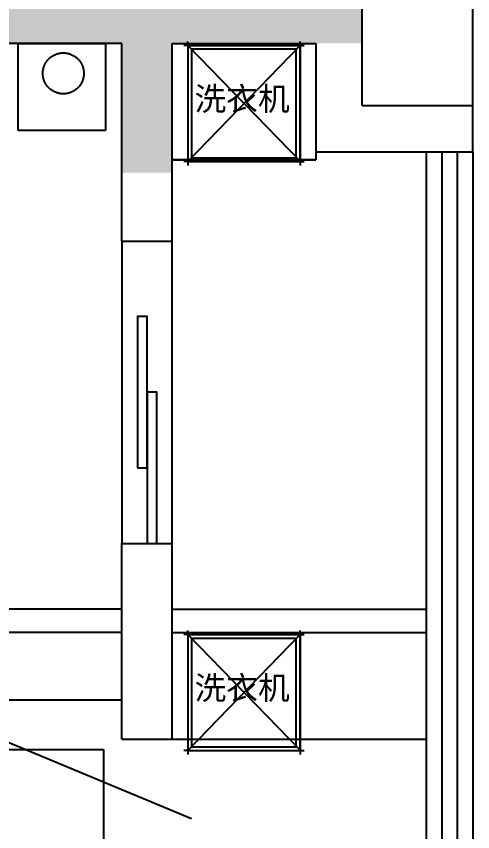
# Model space of a CAD drawing. Header units: inches. Extents: x 1174834 to 1369688, y -175882 to -108740.
# Drawn here: x 1353500 to 1355855, y -168585 to -164377 of the extents above; entities that cross this region are included whole.
import ezdxf

# ---------------------------------------------------------------- set-up
doc = ezdxf.new("R2010")
doc.units = ezdxf.units.IN
doc.header["$LTSCALE"] = 500
doc.header["$MEASUREMENT"] = 0
doc.linetypes.add('ACAD_ISO03W100', pattern=[30, 12, -18])
doc.linetypes.add('DASH', pattern=[0.35, 0.25, -0.1])
for name, color, linetype in [('0-原始窗户', 2, 'Continuous'), ('A-01-原始墙体', 7, 'Continuous'), ('FF-FURN', 51, 'Continuous'), ('家具', 2, 'Continuous'), ('特细线', 251, 'Continuous')]:
    doc.layers.add(name, color=color, linetype=linetype)

# ---------------------------------------------------------------- blocks, each defined once
blk = doc.blocks.new('A$C48916692')
at = {"layer": 'FF-FURN', "color": 250}
for p, q in [((11183.6, 7449), (11183.6, 4199)), ((11183.6, 4199), (8317.5, 4199))]:
    blk.add_line(p, q, dxfattribs=at)
blk = doc.blocks.new('A$C0EE83289')
at = {"color": 147, "linetype": 'ACAD_ISO03W100', "ltscale": 5}
blk.add_line((1616.4, 672.3), (3232.8, 0), dxfattribs=at)
blk = doc.blocks.new('t ryrtyrtyyy')
for p, q in [((4178065.5, -873288.8), (4178065.5, -872708.8)), ((4178065.5, -872708.8), (4178665.2, -872708.8)), ((4178665.2, -873288.8), (4178665.2, -872708.8)), ((4178065.5, -873288.8), (4178665.2, -873288.8))]:
    blk.add_line(p, q)
at = {"layer": '0-原始窗户', "color": 251, "ltscale": 10}
for p, q in [((4178065.5, -873288.8), (4178665.2, -872707.5)), ((4178665.2, -873288.8), (4178065.5, -872708.8))]:
    blk.add_line(p, q, dxfattribs=at)
blk.add_lwpolyline([(4178645.2, -873268.8), (4178645.2, -872728.8), (4178085.5, -872728.8), (4178085.5, -873268.8)], close=True, dxfattribs=at)
at = {"layer": '家具'}
for p, q in [((4178065.5, -872708.8), (4178045.5, -872708.8)), ((4178065.5, -872708.8), (4178065.5, -872688.8)), ((4178665.2, -872708.8), (4178665.2, -872688.8)), ((4178665.2, -872708.8), (4178685.2, -872708.8)), ((4178065.5, -873288.8), (4178045.5, -873288.8)), ((4178065.5, -873288.8), (4178065.5, -873308.8)), ((4178665.2, -873288.8), (4178665.2, -873308.8)), ((4178665.2, -873288.8), (4178685.2, -873288.8))]:
    blk.add_line(p, q, dxfattribs=at)
blk.add_lwpolyline([(4178665.2, -873288.8), (4178665.2, -872708.8), (4178065.5, -872708.8), (4178065.5, -873288.8)], close=True, dxfattribs=at)
at = {"color": 3, "insert": (4178281.2, -872763.1), "char_height": 120, "width": 662, "attachment_point": 3, "rotation": 90}
blk.add_mtext('{\\fSimHei|b0|i0|c134|p49;洗衣机}', dxfattribs=at)

msp = doc.modelspace()

# ---------------------------------------------------------------- hatches: boundary and pattern name
at = {"layer": '特细线'}
h = msp.add_hatch(color=256, dxfattribs=at)
h.dxf.hatch_style = 1
h.paths.add_polyline_path([(1355285.1, -163757.4), (1355045.1, -163757.4), (1355045.1, -164257.4), (1354045.1, -164257.4), (1353285.1, -164257.4), (1353285.1, -164517.4), (1354045.1, -164517.4), (1354045.1, -165184.4), (1354305.1, -165184.4), (1354305.1, -164517.4), (1355285.1, -164517.4)])

# ---------------------------------------------------------------- linework, layer by layer
at = {"color": 3, "linetype": 'DASH', "ltscale": 150}
msp.add_line((1354305.1, -165117.4), (1355045.1, -165117.4), dxfattribs=at)
at = {"color": 3}
for p, q in [((1354305.1, -167437.4), (1355615.1, -167437.4)), ((1354305.1, -167557.4), (1355615.1, -167557.4)), ((1354045.1, -167907.4), (1350655.1, -167907.4)), ((1354305.1, -168107.4), (1355615.1, -168107.4))]:
    msp.add_line(p, q, dxfattribs=at)
at = {"color": 3, "linetype": 'DASH', "ltscale": 150}
for points in [[(1353960.1, -164517.4), (1353960.1, -164967.4), (1353510.1, -164967.4), (1353510.1, -164517.4)], [(1355045.1, -165117.4), (1354305.1, -165117.4), (1354305.1, -164517.4), (1355045.1, -164517.4)]]:
    msp.add_lwpolyline(points, close=True, dxfattribs=at)
at = {"color": 147, "linetype": 'ACAD_ISO03W100', "ltscale": 3}
msp.add_circle((1353743, -164671.9), 105.8, dxfattribs=at)
at = {"layer": 'A-01-原始墙体', "color": 4}
for p, q in [((1355285.1, -164837.4), (1355285.1, -163757.4)), ((1355855.1, -165077.4), (1355855.1, -163757.4)), ((1354045.1, -164517.4), (1353285.1, -164517.4)), ((1354045.1, -165537.4), (1354045.1, -164517.4)), ((1354305.1, -165537.4), (1354305.1, -164517.4)), ((1354305.1, -164517.4), (1355045.1, -164517.4)), ((1355045.1, -164517.4), (1355045.1, -165077.4)), ((1355285.1, -164837.4), (1355855.1, -164837.4)), ((1355045.1, -165077.4), (1355855.1, -165077.4)), ((1354045.1, -165537.4), (1354305.1, -165537.4)), ((1354045.1, -167097.4), (1354305.1, -167097.4)), ((1354045.1, -168107.4), (1354045.1, -167097.4)), ((1354305.1, -168107.4), (1354305.1, -167097.4)), ((1354045.1, -167437.4), (1350775.1, -167437.4)), ((1354045.1, -167557.4), (1350655.1, -167557.4)), ((1354045.1, -168107.4), (1354305.1, -168107.4))]:
    msp.add_line(p, q, dxfattribs=at)
at = {"layer": '特细线'}
for p, q in [((1355615.1, -165077.4), (1355615.1, -170514.2)), ((1355695.1, -165077.4), (1355695.1, -170514.2)), ((1355775.1, -165077.4), (1355775.1, -170514.2)), ((1355855.1, -165077.4), (1355855.1, -170514.2)), ((1354045.1, -165537.4), (1354045.1, -167097.4)), ((1354305.1, -167097.4), (1354305.1, -165537.4))]:
    msp.add_line(p, q, dxfattribs=at)
for points in [[(1354125.1, -166707.4), (1354175.1, -166707.4), (1354175.1, -165927.4), (1354125.1, -165927.4)], [(1354175.1, -167097.4), (1354225.1, -167097.4), (1354225.1, -166317.4), (1354175.1, -166317.4)]]:
    msp.add_lwpolyline(points, close=True, dxfattribs=at)

# ---------------------------------------------------------------- block references
at = {"color": 85, "true_color": 0x58ba48, "rotation": 270}
for p in [(2227674, 4013537.9), (2227674, 4010497.9)]:
    msp.add_blockref('t ryrtyrtyyy', p, dxfattribs=at)
at = {"color": 147, "xscale": 1.300000000046566, "yscale": 1.300000000046566, "zscale": 1.300000000046566}
msp.add_blockref('A$C0EE83289', (1350200.9, -168516.6), dxfattribs=at)
at = {"color": 3, "rotation": 90.00000000000001}
msp.add_blockref('A$C48916692', (1358149.2, -179344.9), dxfattribs=at)

doc.saveas('drawing.dxf')
